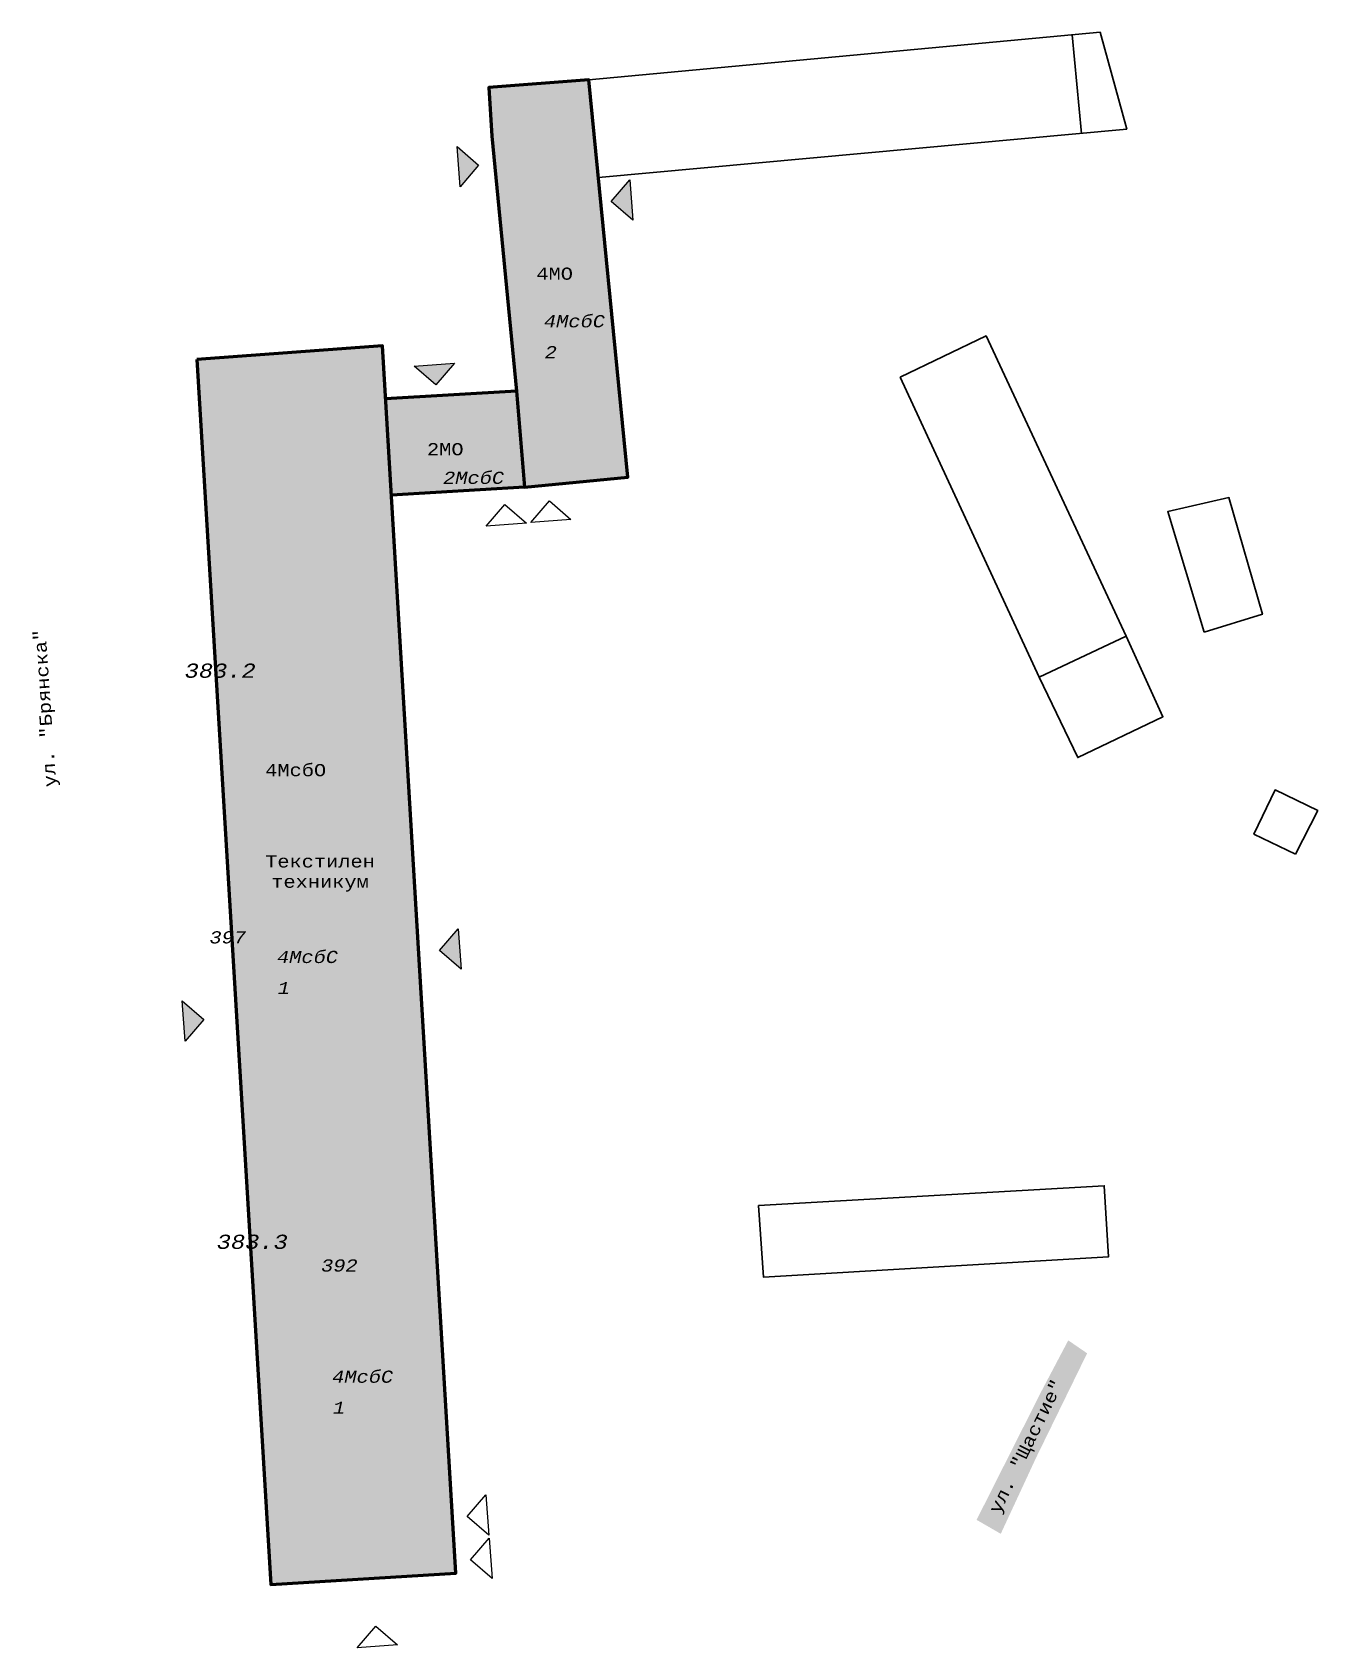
# Model space of a CAD drawing. Header units: inches. Extents: x -72385 to 39588, y -6525 to 66685.
# Drawn here: x -36374 to -23698, y 44112 to 60034 of the extents above; entities that cross this region are included whole.
import ezdxf

# ---------------------------------------------------------------- set-up
doc = ezdxf.new("R2010")
doc.units = ezdxf.units.IN
doc.header["$MEASUREMENT"] = 0
for name, color, linetype, lineweight in [('Входове', 252, 'Continuous', 25), ('Ситуация дебела линия', 7, 'Continuous', 70), ('Ситуация тънка линия', 7, 'Continuous', 35)]:
    doc.layers.add(name, color=color, linetype=linetype, lineweight=lineweight)
doc.layers.add('Ситуация текст', color=7, linetype='Continuous', lineweight=18, transparency=0.25)
doc.layers.add('Ситуация щрих', color=7, linetype='Continuous', lineweight=18, true_color=0xdbdbdb, transparency=0.25)
doc.styles.get("Standard").update_dxf_attribs({"font": 'arial.ttf'})

msp = doc.modelspace()

# ---------------------------------------------------------------- hatches: boundary and pattern name
at = {"layer": 'Входове', "ltscale": 10}
h = msp.add_hatch(color=256, dxfattribs=at)
h.dxf.hatch_style = 1
h.paths.add_polyline_path([(-32156.2, 58511.1), (-31972.4, 58724), (-32185.3, 58907.8)])
h = msp.add_hatch(color=256, dxfattribs=at)
h.dxf.hatch_style = 1
h.paths.add_polyline_path([(-30480.5, 58579.9), (-30664.3, 58367), (-30451.4, 58183.2)])
h = msp.add_hatch(color=256, dxfattribs=at)
h.dxf.hatch_style = 1
h.paths.add_polyline_path([(-32607.6, 56743.9), (-32394.7, 56560.2), (-32210.9, 56773.1)])
h = msp.add_hatch(color=256, dxfattribs=at)
h.dxf.hatch_style = 1
h.paths.add_polyline_path([(-32174.1, 51197), (-32357.8, 50984.1), (-32144.9, 50800.3)])
h = msp.add_hatch(color=256, dxfattribs=at)
h.dxf.hatch_style = 1
h.paths.add_polyline_path([(-34867.6, 50090.9), (-34683.8, 50303.8), (-34896.8, 50487.6)])
at = {"layer": 'Ситуация щрих', "ltscale": 50, "transparency": 33554503}
h = msp.add_hatch(color=256, dxfattribs=at)
h.dxf.hatch_style = 1
h.paths.add_polyline_path([(-31598.5, 56496.6), (-31519.7, 55550.8), (-30501.6, 55648.7), (-30885.4, 59564.5), (-31873.5, 59490.6), (-31841.3, 59010.6)])
h.paths.add_polyline_path([(-31519.7, 55550.8), (-31598.5, 56496.6), (-32889.7, 56421.5), (-32833, 55472.2)])
h.paths.add_polyline_path([(-34021.9, 44733.8), (-32197.6, 44848.3), (-32920.9, 56942.6), (-34751.7, 56808)])
at = {"layer": 'Ситуация щрих', "ltscale": 10, "true_color": 0xffffff}
h = msp.add_hatch(color=7, dxfattribs=at)
h.dxf.hatch_style = 1
h.paths.add_polyline_path([(-25971.9, 47013.8), (-26157.8, 47141.3), (-26419.5, 46645.4), (-27061.9, 45372.2), (-26823.5, 45234.6), (-26474.6, 45985.9)])

# ---------------------------------------------------------------- linework, layer by layer
at = {"layer": 'Входове', "ltscale": 10}
for p, q in [((-32185.3, 58907.8), (-31972.4, 58724)), ((-32156.2, 58511.1), (-32185.3, 58907.8)), ((-31972.4, 58724), (-32156.2, 58511.1)), ((-30664.3, 58367), (-30480.5, 58579.9)), ((-30480.5, 58579.9), (-30451.4, 58183.2)), ((-30451.4, 58183.2), (-30664.3, 58367)), ((-32607.6, 56743.9), (-32210.9, 56773.1)), ((-32394.7, 56560.2), (-32607.6, 56743.9)), ((-32210.9, 56773.1), (-32394.7, 56560.2)), ((-31459.1, 55201.9), (-31275.3, 55414.8)), ((-31275.3, 55414.8), (-31062.4, 55231)), ((-31897.3, 55165.2), (-31713.6, 55378.1)), ((-31713.6, 55378.1), (-31500.6, 55194.3)), ((-31500.6, 55194.3), (-31897.3, 55165.2)), ((-31062.4, 55231), (-31459.1, 55201.9)), ((-32357.8, 50984.1), (-32174.1, 51197)), ((-32174.1, 51197), (-32144.9, 50800.3)), ((-32144.9, 50800.3), (-32357.8, 50984.1)), ((-34896.8, 50487.6), (-34683.8, 50303.8)), ((-34867.6, 50090.9), (-34896.8, 50487.6)), ((-34683.8, 50303.8), (-34867.6, 50090.9)), ((-32085.9, 45404.5), (-31902.2, 45617.4)), ((-31902.2, 45617.4), (-31873, 45220.8)), ((-31873, 45220.8), (-32085.9, 45404.5)), ((-32051.7, 44978.7), (-31868, 45191.6)), ((-31868, 45191.6), (-31838.8, 44795)), ((-31838.8, 44795), (-32051.7, 44978.7)), ((-33170.1, 44112.2), (-32986.3, 44325.1)), ((-32986.3, 44325.1), (-32773.4, 44141.4)), ((-32773.4, 44141.4), (-33170.1, 44112.2))]:
    msp.add_line(p, q, dxfattribs=at)
at = {"layer": 'Ситуация дебела линия', "ltscale": 50}
for points in [[(-31519.7, 55550.8), (-30501.6, 55648.7), (-30885.4, 59564.5), (-31873.5, 59490.6), (-31841.3, 59010.6), (-31598.5, 56496.6), (-31519.7, 55550.8)], [(-34751.7, 56808), (-34021.9, 44733.8), (-32197.6, 44848.3), (-32920.9, 56942.6), (-34751.7, 56808)], [(-31598.5, 56496.6), (-32889.7, 56421.5)], [(-31519.7, 55550.8), (-32833, 55472.2)]]:
    msp.add_lwpolyline(points, dxfattribs=at)
at = {"layer": 'Ситуация тънка линия', "ltscale": 50}
for p, q in [((-26027.5, 59037.5), (-26117.8, 60008.3)), ((-26443.2, 53679.1), (-25588.1, 54080.9))]:
    msp.add_line(p, q, dxfattribs=at)
for points in [[(-30790.9, 58602.1), (-25581.8, 59078.3), (-25844.6, 60033.7), (-30885.2, 59564.6)], [(-29211.1, 48469.6), (-29163.8, 47764.4), (-25761.6, 47963.4), (-25802.9, 48664.5), (-29211.1, 48469.6)]]:
    msp.add_lwpolyline(points, dxfattribs=at)
for points in [[(-27815.3, 56634.5), (-26443.2, 53679.1), (-26065.1, 52884.5), (-25223.6, 53288.3), (-25588.1, 54080.9), (-26968.3, 57041.5)], [(-24818.5, 54121.4), (-25177.3, 55310.6), (-24573.7, 55447.5), (-24242.5, 54298.5)], [(-23915.9, 51933.2), (-24327.3, 52131.8), (-24117.9, 52565.9), (-23697.9, 52363.2)]]:
    msp.add_lwpolyline(points, close=True, dxfattribs=at)

# ---------------------------------------------------------------- texts
at = {"layer": 'Ситуация текст', "ltscale": 50, "attachment_point": 1}
for s, width, heights, insert, char_height in [('{\\fCourier New|b0|i0|c0|p49;4\\fCourier New|b0|i0|c204|p49;М\\fCourier New|b0|i0|c0|p49;O}', 754.167, [329.9], (-31403.4, 57715.1), 120), ('{\\fCourier New|b0|i0|c0|p49;2\\fCourier New|b0|i0|c204|p49;М\\fCourier New|b0|i0|c0|p49;O}', 754.167, [329.9], (-32481.8, 55984.7), 120), ('{\\fCourier New|b0|i1|c0|p49;383.2}', 968.688, [328.1], (-34872, 53811.8), 140), ('{\\fCourier New|b0|i0|c0|p49;4\\fCourier New|b0|i0|c204|p49;Мсб\\fCourier New|b0|i0|c0|p49;O}', 754.167, [329.9], (-34077.7, 52821.5), 120), ('\\pxqc;{\\fCourier New|b0|i0|c204|p49;Текстилен\\fCourier New|b0|i0|c0|p49;\\P\\fCourier New|b0|i0|c204|p49;техникум}', 1717.333, [687.9], (-34395.6, 51922.1), 120), ('{\\fCourier New|b0|i1|c0|p49;397}', 619.801, [246.4], (-34627.3, 51173.5), 120), ('{\\fCourier New|b0|i1|c0|p49;383.3}', 812.765, [191.9], (-34555.7, 48182.8), 140), ('{\\fCourier New|b0|i1|c0|p49;392}', 595.697, [169.2], (-33526.5, 47939.2), 120)]:
    msp.add_mtext_dynamic_manual_height_columns(s, width=width, gutter_width=1000, heights=heights, dxfattribs=dict(at, insert=insert, char_height=char_height))
at = {"layer": 'Ситуация текст', "color": 251, "ltscale": 50, "true_color": 0x636466, "char_height": 120, "attachment_point": 1}
for s, width, heights, insert in [('{\\fCourier New|b0|i1|c0|p49;4\\fCourier New|b0|i1|c204|p49;МсбС}', 697.953, [240.7], (-31328.7, 57245.9)), ('{\\fCourier New|b0|i1|c0|p49;2}', 280.119, [222.1], (-31321.3, 56940.3)), ('{\\fCourier New|b0|i1|c0|p49;2\\fCourier New|b0|i1|c204|p49;МсбС}', 697.953, [240.7], (-32323.2, 55702.8)), ('{\\fCourier New|b0|i1|c0|p49;4\\fCourier New|b0|i1|c204|p49;МсбС}', 745.124, [307.6], (-33961.2, 50980.4)), ('{\\fCourier New|b0|i1|c0|p49;1}', 197.853, [187.7], (-33953.8, 50674.8)), ('{\\fCourier New|b0|i1|c0|p49;4\\fCourier New|b0|i1|c204|p49;МсбС}', 697.953, [240.7], (-33417.2, 46843.4)), ('{\\fCourier New|b0|i1|c0|p49;1}', 280.119, [222.1], (-33409.7, 46537.8))]:
    msp.add_mtext_dynamic_manual_height_columns(s, width=width, gutter_width=1000, heights=heights, dxfattribs=dict(at, insert=insert))
at = {"layer": 'Ситуация текст', "ltscale": 50, "char_height": 120, "attachment_point": 1}
for s, insert, rotation in [('\\pxqc;{\\fCourier New|b0|i0|c204|p49;ул. "Брянска"}', (-36251.7, 52512.6), 93.93998), ('\\pxqc;{\\fCourier New|b0|i0|c204|p49;ул. "Щастие"}', (-27005, 45352.2), 63.98564)]:
    msp.add_mtext_dynamic_manual_height_columns(s, width=1717.333, gutter_width=1000, heights=[687.9], dxfattribs=dict(at, insert=insert, rotation=rotation))

doc.saveas('drawing.dxf')
